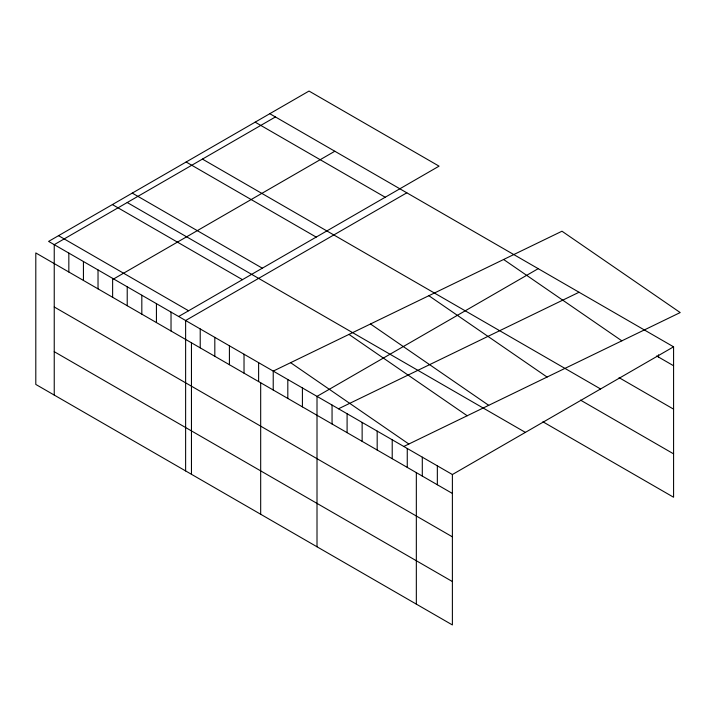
<?xml version="1.0" encoding="UTF-8"?>
<svg xmlns="http://www.w3.org/2000/svg" width="716" height="716" viewBox="0 0 716 716"><rect width="100%" height="100%" fill="white"/><g stroke="black" fill="none" stroke-linecap="round" stroke-linejoin="round"><path stroke-width="1.07" d="M275.427 116.959L54.237 244.657L54.237 395.071M113.629 278.954L334.82 151.246M178.651 316.499L439.069 166.148L309.017 91.057L48.599 241.408L452.387 474.529L673.577 346.821L673.577 497.235L542.907 421.796M406.813 192.81L185.623 320.517L185.623 470.931M538.208 268.67L317.009 396.378L317.009 546.782M338.507 408.782L579.056 292.253M403.788 446.471L680.2 312.561L561.979 231.214L273.235 371.103L273.217 390.005M269.798 113.701L673.577 346.821M255.156 122.159L385.208 197.24M656.653 355.977L673.577 365.742M619.054 377.654L673.577 409.14M202.431 159.095L600.581 388.967M186.133 162.004L316.186 237.094M580.506 400.11L673.577 453.846M132.263 193.105L262.316 268.187M127.224 202.521L525.374 432.383M112.403 204.579L242.455 279.661M58.533 235.671L188.585 310.762M452.387 493.449L35.8 252.936L35.8 384.429L452.387 624.943L452.387 474.529M54.237 306.976L452.387 536.839M54.237 351.681L452.387 581.553M503.625 259.487L621.846 340.834M428.848 295.708L547.069 377.055M370.494 323.981L488.715 405.328M348.969 334.408L467.199 415.754M290.615 362.681L408.836 444.018M658.532 354.832L658.532 357.06M437.342 465.848L437.342 484.768M422.297 457.166L422.297 476.086M416.336 472.641L416.336 604.134M407.261 448.476L407.261 467.396M392.216 439.794L392.216 458.714M377.18 431.113L377.18 450.033M362.135 422.422L362.135 441.342M347.099 413.741L347.099 432.661M332.054 405.059L332.054 423.979M302.412 387.947L302.412 406.867M287.814 379.516L287.814 398.436M260.678 382.774L260.678 514.267M258.619 362.663L258.619 381.583M244.022 354.232L244.022 373.152M229.415 345.801L229.415 364.721M214.818 337.37L214.818 356.291M200.22 328.948L200.22 347.869M191.458 342.803L191.458 474.296M171.026 312.087L171.026 331.007M156.428 303.665L156.428 322.576M141.822 295.234L141.822 314.154M127.224 286.803L127.224 305.723M112.627 278.372L112.627 297.292M98.029 269.95L98.029 288.861M83.432 261.519L83.432 280.439M68.834 253.088L68.834 272.008"/></g></svg>
